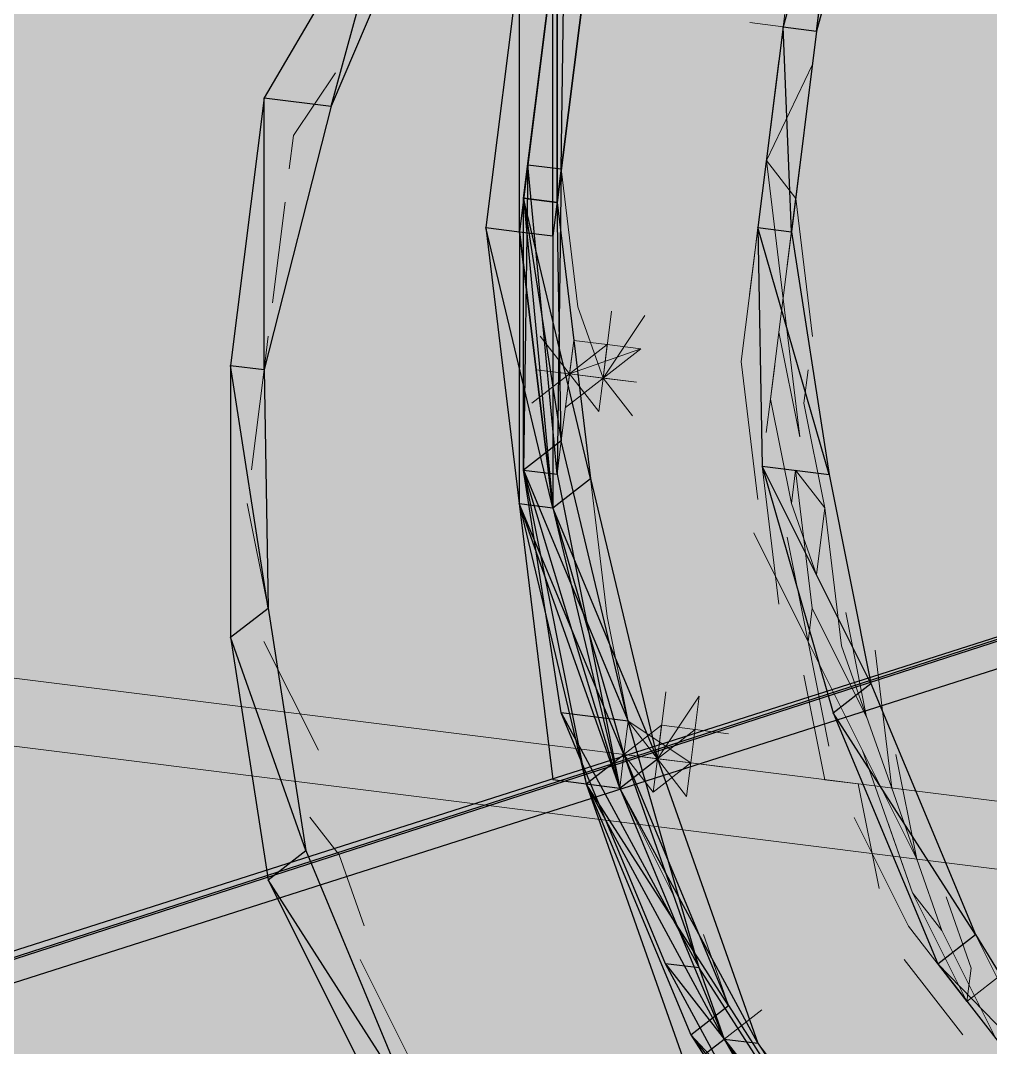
# Model space of a CAD drawing. Header units: metres. Extents: x -4 to 509425, y 7549 to 4732445.
# Drawn here: x 475994.8935 to 475995.1368, y 4719727.4003 to 4719727.6581 of the extents above; entities that cross this region are included whole.
import ezdxf

# ---------------------------------------------------------------- set-up
doc = ezdxf.new("R2010")
doc.units = ezdxf.units.M
doc.header["$LTSCALE"] = 0.01
doc.header["$MEASUREMENT"] = 0
doc.layers.get('0').update_dxf_attribs({"lineweight": 0})
doc.layers.add('_SUBESTACIÓN', color=1, linetype='Continuous')
doc.layers.add('SUBESTACION LA VID', color=253, linetype='Continuous')

# ---------------------------------------------------------------- blocks, each defined once
blk = doc.blocks.new('A$Cfff6051d')
at = {"layer": 'SUBESTACION LA VID', "transparency": 33554687}
h = blk.add_hatch(color=256, dxfattribs=at)
h.dxf.hatch_style = 2
edge = h.paths.add_edge_path()
edge.add_spline(control_points=[(475995.2759, 4719727.54722), (475995.2759, 4719727.54722), (475993.47058, 4719726.96298), (475993.47058, 4719726.96298), (475993.47058, 4719726.96298), (475993.45378, 4719726.96508), (475993.45378, 4719726.96508), (475993.45378, 4719726.96508), (475995.2759, 4719727.54722), (475995.2759, 4719727.54722)], knot_values=[0, 0, 0, 0, 1, 1, 1, 2, 2, 2, 3, 3, 3, 3], degree=3, periodic=0)
edge = h.paths.add_edge_path()
edge.add_spline(control_points=[(475993.47058, 4719726.96298), (475993.47058, 4719726.96298), (475993.45378, 4719726.96508), (475993.45378, 4719726.96508), (475993.45378, 4719726.96508), (475993.45273, 4719726.95668), (475993.45273, 4719726.95668), (475993.45273, 4719726.95668), (475993.47058, 4719726.96298), (475993.47058, 4719726.96298)], knot_values=[0, 0, 0, 0, 1, 1, 1, 2, 2, 2, 3, 3, 3, 3], degree=3, periodic=0)
h = blk.add_hatch(color=256, dxfattribs=at)
h.dxf.hatch_style = 2
edge = h.paths.add_edge_path()
edge.add_spline(control_points=[(475995.2759, 4719727.54722), (475995.2759, 4719727.54722), (475995.27484, 4719727.53882), (475995.27484, 4719727.53882), (475995.27484, 4719727.53882), (475995.25804, 4719727.54093), (475995.25804, 4719727.54093), (475995.25804, 4719727.54093), (475995.2759, 4719727.54722), (475995.2759, 4719727.54722)], knot_values=[0, 0, 0, 0, 1, 1, 1, 2, 2, 2, 3, 3, 3, 3], degree=3, periodic=0)
edge = h.paths.add_edge_path()
edge.add_spline(control_points=[(475995.27484, 4719727.53882), (475995.27484, 4719727.53882), (475995.25804, 4719727.54093), (475995.25804, 4719727.54093), (475995.25804, 4719727.54093), (475993.45273, 4719726.95668), (475993.45273, 4719726.95668), (475993.45273, 4719726.95668), (475995.27484, 4719727.53882), (475995.27484, 4719727.53882)], knot_values=[0, 0, 0, 0, 1, 1, 1, 2, 2, 2, 3, 3, 3, 3], degree=3, periodic=0)
at = {"layer": 'SUBESTACION LA VID', "lineweight": 0}
for p, q in [((475995.09743, 4719727.68905), (475995.09322, 4719727.65545)), ((475995.09638, 4719727.68065), (475995.09322, 4719727.65545)), ((475995.08482, 4719727.6565), (475995.08061, 4719727.6229)), ((475995.08482, 4719727.6565), (475995.08061, 4719727.6229)), ((475995.09322, 4719727.65545), (475995.09006, 4719727.63024)), ((475995.08377, 4719727.6481), (475995.07956, 4719727.6145)), ((475995.08061, 4719727.6229), (475995.0764, 4719727.58929)), ((475995.08061, 4719727.6229), (475995.0848, 4719727.58824)), ((475995.08901, 4719727.62184), (475995.08585, 4719727.59664)), ((475995.08901, 4719727.62184), (475995.08585, 4719727.59664)), ((475995.03334, 4719727.58616), (475995.02916, 4719727.62082)), ((475994.95984, 4719727.61244), (475994.95669, 4719727.58724)), ((475995.08796, 4719727.61344), (475995.09215, 4719727.57879)), ((475995.0869, 4719727.60504), (475995.08374, 4719727.57984)), ((475995.0848, 4719727.58824), (475995.08899, 4719727.55359)), ((475995.03964, 4719727.56831), (475995.03334, 4719727.58616)), ((475995.03229, 4719727.57776), (475995.03229, 4719727.57776)), ((475995.03229, 4719727.57776), (475995.03229, 4719727.57776)), ((475995.04069, 4719727.57671), (475995.03229, 4719727.57776)), ((475995.08374, 4719727.57984), (475995.08899, 4719727.55359)), ((475995.04069, 4719727.57671), (475995.03964, 4719727.56831)), ((475995.04069, 4719727.57671), (475995.04909, 4719727.57565)), ((475995.07429, 4719727.57249), (475995.07848, 4719727.53784)), ((475995.03124, 4719727.56936), (475995.02284, 4719727.57041)), ((475995.03858, 4719727.55991), (475995.03124, 4719727.56936)), ((475995.03964, 4719727.56831), (475995.03858, 4719727.55991)), ((475995.03858, 4719727.55991), (475995.03964, 4719727.56831)), ((475995.07953, 4719727.54624), (475995.08372, 4719727.51159)), ((475995.08793, 4719727.54519), (475995.09212, 4719727.51053)), ((475995.04066, 4719727.50845), (475995.03648, 4719727.5431)), ((475994.95037, 4719727.53684), (475994.95561, 4719727.51058)), ((475995.09528, 4719727.53573), (475995.09947, 4719727.50108)), ((475995.07742, 4719727.52944), (475995.09107, 4719727.50213)), ((475995.08583, 4719727.52839), (475995.09107, 4719727.50213)), ((475995.09212, 4719727.51053), (475995.10576, 4719727.48322)), ((475995.10052, 4719727.50948), (475995.10576, 4719727.48322)), ((475994.95455, 4719727.50218), (475994.9682, 4719727.47487)), ((475995.09947, 4719727.50108), (475995.11206, 4719727.46537)), ((475995.10787, 4719727.50003), (475995.11206, 4719727.46537)), ((475995.05325, 4719727.47274), (475995.05536, 4719727.48954)), ((475995.06376, 4719727.48849), (475995.05325, 4719727.47274)), ((475995.0627, 4719727.48009), (475995.0438, 4719727.4654)), ((475995.05325, 4719727.47274), (475995.0543, 4719727.48114)), ((475995.05325, 4719727.47274), (475995.0543, 4719727.48114)), ((475995.0543, 4719727.48114), (475995.0543, 4719727.48114)), ((475995.0627, 4719727.48009), (475995.0543, 4719727.48114)), ((475995.10471, 4719727.47482), (475995.11835, 4719727.44752)), ((475995.10471, 4719727.47482), (475995.1173, 4719727.43912)), ((475995.0522, 4719727.46434), (475995.05325, 4719727.47274)), ((475995.0606, 4719727.46329), (475995.05325, 4719727.47274)), ((475995.11311, 4719727.47377), (475995.11835, 4719727.44752)), ((475995.0606, 4719727.46329), (475995.06165, 4719727.47169)), ((475995.05744, 4719727.43809), (475995.0438, 4719727.4654)), ((475995.10366, 4719727.46642), (475995.1089, 4719727.44017)), ((475994.96609, 4719727.45807), (475994.97344, 4719727.44862)), ((475995.1026, 4719727.45802), (475995.11624, 4719727.43072)), ((475994.97344, 4719727.44862), (475994.97973, 4719727.43077)), ((475995.1173, 4719727.43912), (475995.13094, 4719727.41181)), ((475995.13199, 4719727.42021), (475995.1257, 4719727.43806)), ((475995.11624, 4719727.43072), (475995.13094, 4719727.41181)), ((475995.07108, 4719727.41078), (475995.06479, 4719727.42863)), ((475995.12464, 4719727.42966), (475995.13828, 4719727.40236)), ((475995.13304, 4719727.42861), (475995.14668, 4719727.4013)), ((475994.97868, 4719727.42237), (475994.99232, 4719727.39506)), ((475995.13094, 4719727.41181), (475995.14039, 4719727.41916)), ((475995.07003, 4719727.40238), (475995.07948, 4719727.40973)), ((475995.10047, 4719727.37297), (475995.07843, 4719727.40133))]:
    blk.add_line(p, q, dxfattribs=at)
at = {"layer": 'SUBESTACION LA VID', "lineweight": 15}
for points in [[(475987.43791, 4719727.23294), (475996.66148, 4719726.07659), (475996.80892, 4719727.25264), (475987.58535, 4719728.40899)], [(475996.79002, 4719727.23794), (475987.55805, 4719728.39535), (475996.64784, 4719726.1039)]]:
    blk.add_lwpolyline(points, dxfattribs=at)
at = {"layer": 'SUBESTACION LA VID', "lineweight": 0}
for points in [[(475995.08798, 4719727.6817), (475995.08482, 4719727.6565), (475995.07642, 4719727.65755)], [(475995.08482, 4719727.6565), (475995.09322, 4719727.65545), (475995.09006, 4719727.63024)], [(475995.02916, 4719727.62082), (475995.03021, 4719727.62922), (475995.03337, 4719727.65442)], [(475994.97246, 4719727.64499), (475994.96195, 4719727.62924), (475994.9609, 4719727.62084)], [(475995.09217, 4719727.64704), (475995.08061, 4719727.6229), (475995.08796, 4719727.61344)], [(475995.09217, 4719727.64704), (475995.09006, 4719727.63024), (475995.08796, 4719727.61344)], [(475995.0785, 4719727.6061), (475995.07745, 4719727.59769), (475995.07429, 4719727.57249)], [(475995.05014, 4719727.58405), (475995.03964, 4719727.56831), (475995.04174, 4719727.58511), (475995.03964, 4719727.56831)], [(475995.04909, 4719727.57565), (475995.03964, 4719727.56831), (475995.04174, 4719727.58511)], [(475994.95563, 4719727.57884), (475994.95458, 4719727.57044), (475994.95142, 4719727.54524)], [(475995.03124, 4719727.56936), (475995.03229, 4719727.57776), (475995.03124, 4719727.56936), (475995.02389, 4719727.57881), (475995.03124, 4719727.56936), (475995.02284, 4719727.57041), (475995.03124, 4719727.56936), (475995.02178, 4719727.56201)], [(475995.04069, 4719727.57671), (475995.03229, 4719727.57776), (475995.03124, 4719727.56936), (475995.02389, 4719727.57881)], [(475995.02808, 4719727.54416), (475995.02913, 4719727.55256), (475995.03229, 4719727.57776)], [(475995.03229, 4719727.57776), (475995.04069, 4719727.57671), (475995.03124, 4719727.56936), (475995.03964, 4719727.56831), (475995.03018, 4719727.56096)], [(475995.03124, 4719727.56936), (475995.03229, 4719727.57776), (475995.03124, 4719727.56936)], [(475995.04069, 4719727.57671), (475995.03229, 4719727.57776), (475995.04069, 4719727.57671)], [(475995.08374, 4719727.57984), (475995.08164, 4719727.56304), (475995.08058, 4719727.55464)], [(475995.08374, 4719727.57984), (475995.08164, 4719727.56304), (475995.08058, 4719727.55464)], [(475995.03124, 4719727.56936), (475995.04069, 4719727.57671), (475995.03124, 4719727.56936)], [(475995.03964, 4719727.56831), (475995.04804, 4719727.56725), (475995.03964, 4719727.56831), (475995.04909, 4719727.57565), (475995.03124, 4719727.56936)], [(475995.04069, 4719727.57671), (475995.04909, 4719727.57565), (475995.04069, 4719727.57671)], [(475995.08269, 4719727.57144), (475995.08164, 4719727.56304), (475995.08688, 4719727.53679)], [(475995.09109, 4719727.57039), (475995.09004, 4719727.56199), (475995.09528, 4719727.53573)], [(475995.03124, 4719727.56936), (475995.03018, 4719727.56096), (475995.03964, 4719727.56831), (475995.03018, 4719727.56096)], [(475995.03018, 4719727.56096), (475995.03124, 4719727.56936), (475995.03018, 4719727.56096)], [(475995.03018, 4719727.56096), (475995.03964, 4719727.56831), (475995.03858, 4719727.55991), (475995.03964, 4719727.56831)], [(475995.03124, 4719727.56936), (475995.03858, 4719727.55991), (475995.03124, 4719727.56936)], [(475995.03858, 4719727.55991), (475995.03124, 4719727.56936), (475995.04804, 4719727.56725)], [(475995.03858, 4719727.55991), (475995.03964, 4719727.56831), (475995.03858, 4719727.55991)], [(475995.04698, 4719727.55885), (475995.03964, 4719727.56831), (475995.04804, 4719727.56725)], [(475995.03964, 4719727.56831), (475995.04804, 4719727.56725), (475995.03964, 4719727.56831)], [(475995.08793, 4719727.54519), (475995.08688, 4719727.53679), (475995.09317, 4719727.51893)], [(475995.08793, 4719727.54519), (475995.09528, 4719727.53573), (475995.09317, 4719727.51893)], [(475995.04485, 4719727.4738), (475995.0459, 4719727.4822), (475995.04066, 4719727.50845)], [(475995.09212, 4719727.51053), (475995.09107, 4719727.50213), (475995.09631, 4719727.47588)], [(475995.09212, 4719727.51053), (475995.09107, 4719727.50213), (475995.10471, 4719727.47482)], [(475995.09002, 4719727.49373), (475995.09526, 4719727.46748), (475995.10366, 4719727.46642)], [(475995.06376, 4719727.48849), (475995.06165, 4719727.47169), (475995.06376, 4719727.48849)], [(475995.04485, 4719727.4738), (475995.0459, 4719727.4822), (475995.04485, 4719727.4738), (475995.0438, 4719727.4654), (475995.04485, 4719727.4738)], [(475995.0543, 4719727.48114), (475995.05325, 4719727.47274), (475995.0459, 4719727.4822), (475995.05325, 4719727.47274), (475995.04485, 4719727.4738), (475995.05325, 4719727.47274)], [(475995.06165, 4719727.47169), (475995.0459, 4719727.4822), (475995.05325, 4719727.47274), (475995.04485, 4719727.4738)], [(475995.0543, 4719727.48114), (475995.04485, 4719727.4738), (475995.05325, 4719727.47274), (475995.04485, 4719727.4738)], [(475995.05325, 4719727.47274), (475995.0627, 4719727.48009), (475995.05325, 4719727.47274), (475995.0543, 4719727.48114)], [(475995.05325, 4719727.47274), (475995.0627, 4719727.48009), (475995.05325, 4719727.47274), (475995.0627, 4719727.48009)], [(475995.0606, 4719727.46329), (475995.05325, 4719727.47274), (475995.06165, 4719727.47169), (475995.05325, 4719727.47274), (475995.0627, 4719727.48009), (475995.05325, 4719727.47274), (475995.0627, 4719727.48009)], [(475995.0627, 4719727.48009), (475995.0711, 4719727.47904), (475995.0627, 4719727.48009)], [(475995.04485, 4719727.4738), (475995.0522, 4719727.46434), (475995.05325, 4719727.47274), (475995.0606, 4719727.46329), (475995.05325, 4719727.47274)], [(475995.0522, 4719727.46434), (475995.05325, 4719727.47274), (475995.0522, 4719727.46434)], [(475995.05325, 4719727.47274), (475995.0522, 4719727.46434), (475995.05325, 4719727.47274), (475995.0522, 4719727.46434)], [(475995.05325, 4719727.47274), (475995.0606, 4719727.46329), (475995.06165, 4719727.47169)], [(475995.05325, 4719727.47274), (475995.06165, 4719727.47169), (475995.05325, 4719727.47274)], [(475995.05325, 4719727.47274), (475995.06165, 4719727.47169), (475995.05325, 4719727.47274)], [(475995.0522, 4719727.46434), (475995.06165, 4719727.47169), (475995.0522, 4719727.46434)], [(475995.06165, 4719727.47169), (475995.0606, 4719727.46329), (475995.06165, 4719727.47169), (475995.07005, 4719727.47064), (475995.06165, 4719727.47169)], [(475995.11206, 4719727.46537), (475995.11835, 4719727.44752), (475995.12464, 4719727.42966)], [(475995.111, 4719727.45697), (475995.1173, 4719727.43912), (475995.12464, 4719727.42966)], [(475995.1257, 4719727.43806), (475995.13199, 4719727.42021), (475995.13094, 4719727.41181)], [(475995.11519, 4719727.42232), (475995.12254, 4719727.41286), (475995.12988, 4719727.40341)]]:
    blk.add_lwpolyline(points, dxfattribs=at)
at = {"layer": 'SUBESTACION LA VID'}
for points in [[(475995.10059, 4719727.71425), (475995.10059, 4719727.71425), (475995.09322, 4719727.65545), (475995.09322, 4719727.65545), (475995.09322, 4719727.65545), (475995.08482, 4719727.6565), (475995.08482, 4719727.6565), (475995.08482, 4719727.6565), (475995.10059, 4719727.71425), (475995.10059, 4719727.71425)], [(475995.109, 4719727.71319), (475995.109, 4719727.71319), (475995.10059, 4719727.71425), (475995.10059, 4719727.71425), (475995.10059, 4719727.71425), (475995.09322, 4719727.65545), (475995.09322, 4719727.65545), (475995.09322, 4719727.65545), (475995.109, 4719727.71319), (475995.109, 4719727.71319)], [(475995.03023, 4719727.69747), (475995.03023, 4719727.69747), (475995.02916, 4719727.62082), (475995.02916, 4719727.62082), (475995.02916, 4719727.62082), (475995.02076, 4719727.62187), (475995.02076, 4719727.62187), (475995.02076, 4719727.62187), (475995.03023, 4719727.69747), (475995.03023, 4719727.69747)], [(475995.03863, 4719727.69642), (475995.03863, 4719727.69642), (475995.03023, 4719727.69747), (475995.03023, 4719727.69747), (475995.03023, 4719727.69747), (475995.02916, 4719727.62082), (475995.02916, 4719727.62082), (475995.02916, 4719727.62082), (475995.03863, 4719727.69642), (475995.03863, 4719727.69642)], [(475994.98718, 4719727.69434), (475994.98718, 4719727.69434), (475994.9714, 4719727.63659), (475994.9714, 4719727.63659), (475994.9714, 4719727.63659), (475994.9546, 4719727.63869), (475994.9546, 4719727.63869), (475994.9546, 4719727.63869), (475994.98718, 4719727.69434), (475994.98718, 4719727.69434)], [(475994.99558, 4719727.69328), (475994.99558, 4719727.69328), (475994.98718, 4719727.69434), (475994.98718, 4719727.69434), (475994.98718, 4719727.69434), (475994.9714, 4719727.63659), (475994.9714, 4719727.63659), (475994.9714, 4719727.63659), (475994.99558, 4719727.69328), (475994.99558, 4719727.69328)], [(475995.02813, 4719727.68067), (475995.02813, 4719727.68067), (475995.0281, 4719727.61242), (475995.0281, 4719727.61242), (475995.0281, 4719727.61242), (475995.0197, 4719727.61347), (475995.0197, 4719727.61347), (475995.0197, 4719727.61347), (475995.02813, 4719727.68067), (475995.02813, 4719727.68067)], [(475995.0197, 4719727.61347), (475995.0197, 4719727.61347), (475995.0281, 4719727.61242), (475995.0281, 4719727.61242), (475995.0281, 4719727.61242), (475995.02813, 4719727.68067), (475995.02813, 4719727.68067), (475995.02813, 4719727.68067), (475995.0197, 4719727.61347), (475995.0197, 4719727.61347)], [(475995.03653, 4719727.67962), (475995.03653, 4719727.67962), (475995.02813, 4719727.68067), (475995.02813, 4719727.68067), (475995.02813, 4719727.68067), (475995.0281, 4719727.61242), (475995.0281, 4719727.61242), (475995.0281, 4719727.61242), (475995.03653, 4719727.67962), (475995.03653, 4719727.67962)], [(475995.0281, 4719727.61242), (475995.0281, 4719727.61242), (475995.02813, 4719727.68067), (475995.02813, 4719727.68067), (475995.02813, 4719727.68067), (475995.03653, 4719727.67962), (475995.03653, 4719727.67962), (475995.03653, 4719727.67962), (475995.0281, 4719727.61242), (475995.0281, 4719727.61242)], [(475995.01867, 4719727.67332), (475995.01867, 4719727.67332), (475995.01865, 4719727.60507), (475995.01865, 4719727.60507), (475995.01865, 4719727.60507), (475995.01025, 4719727.60612), (475995.01025, 4719727.60612), (475995.01025, 4719727.60612), (475995.01867, 4719727.67332), (475995.01867, 4719727.67332)], [(475995.02707, 4719727.67227), (475995.02707, 4719727.67227), (475995.01867, 4719727.67332), (475995.01867, 4719727.67332), (475995.01867, 4719727.67332), (475995.01865, 4719727.60507), (475995.01865, 4719727.60507), (475995.01865, 4719727.60507), (475995.02707, 4719727.67227), (475995.02707, 4719727.67227)], [(475995.02707, 4719727.67227), (475995.02707, 4719727.67227), (475995.02705, 4719727.60401), (475995.02705, 4719727.60401), (475995.02705, 4719727.60401), (475995.01865, 4719727.60507), (475995.01865, 4719727.60507), (475995.01865, 4719727.60507), (475995.02707, 4719727.67227), (475995.02707, 4719727.67227)], [(475995.03547, 4719727.67122), (475995.03547, 4719727.67122), (475995.02707, 4719727.67227), (475995.02707, 4719727.67227), (475995.02707, 4719727.67227), (475995.02705, 4719727.60401), (475995.02705, 4719727.60401), (475995.02705, 4719727.60401), (475995.03547, 4719727.67122), (475995.03547, 4719727.67122)], [(475995.08482, 4719727.6565), (475995.08482, 4719727.6565), (475995.0869, 4719727.60504), (475995.0869, 4719727.60504), (475995.0869, 4719727.60504), (475995.0785, 4719727.6061), (475995.0785, 4719727.6061), (475995.0785, 4719727.6061), (475995.08482, 4719727.6565), (475995.08482, 4719727.6565)], [(475995.09322, 4719727.65545), (475995.09322, 4719727.65545), (475995.08482, 4719727.6565), (475995.08482, 4719727.6565), (475995.08482, 4719727.6565), (475995.0869, 4719727.60504), (475995.0869, 4719727.60504), (475995.0869, 4719727.60504), (475995.09322, 4719727.65545), (475995.09322, 4719727.65545)], [(475994.9546, 4719727.63869), (475994.9546, 4719727.63869), (475994.95458, 4719727.57044), (475994.95458, 4719727.57044), (475994.95458, 4719727.57044), (475994.94618, 4719727.57149), (475994.94618, 4719727.57149), (475994.94618, 4719727.57149), (475994.9546, 4719727.63869), (475994.9546, 4719727.63869)], [(475994.9714, 4719727.63659), (475994.9714, 4719727.63659), (475994.9546, 4719727.63869), (475994.9546, 4719727.63869), (475994.9546, 4719727.63869), (475994.95458, 4719727.57044), (475994.95458, 4719727.57044), (475994.95458, 4719727.57044), (475994.9714, 4719727.63659), (475994.9714, 4719727.63659)], [(475995.02076, 4719727.62187), (475995.02076, 4719727.62187), (475995.02808, 4719727.54416), (475995.02808, 4719727.54416), (475995.02808, 4719727.54416), (475995.01968, 4719727.54521), (475995.01968, 4719727.54521), (475995.01968, 4719727.54521), (475995.02076, 4719727.62187), (475995.02076, 4719727.62187)], [(475995.02916, 4719727.62082), (475995.02916, 4719727.62082), (475995.02076, 4719727.62187), (475995.02076, 4719727.62187), (475995.02076, 4719727.62187), (475995.02808, 4719727.54416), (475995.02808, 4719727.54416), (475995.02808, 4719727.54416), (475995.02916, 4719727.62082), (475995.02916, 4719727.62082)], [(475995.01968, 4719727.54521), (475995.01968, 4719727.54521), (475995.02913, 4719727.55256), (475995.02913, 4719727.55256), (475995.02913, 4719727.55256), (475995.0197, 4719727.61347), (475995.0197, 4719727.61347), (475995.0197, 4719727.61347), (475995.01968, 4719727.54521), (475995.01968, 4719727.54521)], [(475995.0281, 4719727.61242), (475995.0281, 4719727.61242), (475995.0197, 4719727.61347), (475995.0197, 4719727.61347), (475995.0197, 4719727.61347), (475995.03648, 4719727.5431), (475995.03648, 4719727.5431), (475995.03648, 4719727.5431), (475995.0281, 4719727.61242), (475995.0281, 4719727.61242)], [(475995.0197, 4719727.61347), (475995.0197, 4719727.61347), (475995.03648, 4719727.5431), (475995.03648, 4719727.5431), (475995.03648, 4719727.5431), (475995.02702, 4719727.53576), (475995.02702, 4719727.53576), (475995.02702, 4719727.53576), (475995.0197, 4719727.61347), (475995.0197, 4719727.61347)], [(475995.02913, 4719727.55256), (475995.02913, 4719727.55256), (475995.0197, 4719727.61347), (475995.0197, 4719727.61347), (475995.0197, 4719727.61347), (475995.0281, 4719727.61242), (475995.0281, 4719727.61242), (475995.0281, 4719727.61242), (475995.02913, 4719727.55256), (475995.02913, 4719727.55256)], [(475995.01865, 4719727.60507), (475995.01865, 4719727.60507), (475995.01025, 4719727.60612), (475995.01025, 4719727.60612), (475995.01025, 4719727.60612), (475995.02702, 4719727.53576), (475995.02702, 4719727.53576), (475995.02702, 4719727.53576), (475995.01865, 4719727.60507), (475995.01865, 4719727.60507)], [(475995.01025, 4719727.60612), (475995.01025, 4719727.60612), (475995.02702, 4719727.53576), (475995.02702, 4719727.53576), (475995.02702, 4719727.53576), (475995.01862, 4719727.53681), (475995.01862, 4719727.53681), (475995.01862, 4719727.53681), (475995.01025, 4719727.60612), (475995.01025, 4719727.60612)], [(475995.0869, 4719727.60504), (475995.0869, 4719727.60504), (475995.0785, 4719727.6061), (475995.0785, 4719727.6061), (475995.0785, 4719727.6061), (475995.09633, 4719727.54413), (475995.09633, 4719727.54413), (475995.09633, 4719727.54413), (475995.0869, 4719727.60504), (475995.0869, 4719727.60504)], [(475995.0785, 4719727.6061), (475995.0785, 4719727.6061), (475995.09633, 4719727.54413), (475995.09633, 4719727.54413), (475995.09633, 4719727.54413), (475995.07953, 4719727.54624), (475995.07953, 4719727.54624), (475995.07953, 4719727.54624), (475995.0785, 4719727.6061), (475995.0785, 4719727.6061)], [(475995.01865, 4719727.60507), (475995.01865, 4719727.60507), (475995.02702, 4719727.53576), (475995.02702, 4719727.53576), (475995.02702, 4719727.53576), (475995.01862, 4719727.53681), (475995.01862, 4719727.53681), (475995.01862, 4719727.53681), (475995.01865, 4719727.60507), (475995.01865, 4719727.60507)], [(475995.02705, 4719727.60401), (475995.02705, 4719727.60401), (475995.01865, 4719727.60507), (475995.01865, 4719727.60507), (475995.01865, 4719727.60507), (475995.02702, 4719727.53576), (475995.02702, 4719727.53576), (475995.02702, 4719727.53576), (475995.02705, 4719727.60401), (475995.02705, 4719727.60401)], [(475994.94618, 4719727.57149), (475994.94618, 4719727.57149), (475994.95561, 4719727.51058), (475994.95561, 4719727.51058), (475994.95561, 4719727.51058), (475994.94615, 4719727.50323), (475994.94615, 4719727.50323), (475994.94615, 4719727.50323), (475994.94618, 4719727.57149), (475994.94618, 4719727.57149)], [(475994.95458, 4719727.57044), (475994.95458, 4719727.57044), (475994.94618, 4719727.57149), (475994.94618, 4719727.57149), (475994.94618, 4719727.57149), (475994.95561, 4719727.51058), (475994.95561, 4719727.51058), (475994.95561, 4719727.51058), (475994.95458, 4719727.57044), (475994.95458, 4719727.57044)], [(475995.0459, 4719727.4822), (475995.0459, 4719727.4822), (475995.01968, 4719727.54521), (475995.01968, 4719727.54521), (475995.01968, 4719727.54521), (475995.02913, 4719727.55256), (475995.02913, 4719727.55256), (475995.02913, 4719727.55256), (475995.0459, 4719727.4822), (475995.0459, 4719727.4822)], [(475995.2759, 4719727.54722), (475995.2759, 4719727.54722), (475993.47058, 4719726.96298), (475993.47058, 4719726.96298), (475993.47058, 4719726.96298), (475993.45378, 4719726.96508), (475993.45378, 4719726.96508), (475993.45378, 4719726.96508), (475995.2759, 4719727.54722), (475995.2759, 4719727.54722)], [(475995.02808, 4719727.54416), (475995.02808, 4719727.54416), (475995.01968, 4719727.54521), (475995.01968, 4719727.54521), (475995.01968, 4719727.54521), (475995.0438, 4719727.4654), (475995.0438, 4719727.4654), (475995.0438, 4719727.4654), (475995.02808, 4719727.54416), (475995.02808, 4719727.54416)], [(475995.01968, 4719727.54521), (475995.01968, 4719727.54521), (475995.0438, 4719727.4654), (475995.0438, 4719727.4654), (475995.0438, 4719727.4654), (475995.0354, 4719727.46645), (475995.0354, 4719727.46645), (475995.0354, 4719727.46645), (475995.01968, 4719727.54521), (475995.01968, 4719727.54521)], [(475995.0291, 4719727.4843), (475995.0291, 4719727.4843), (475995.0459, 4719727.4822), (475995.0459, 4719727.4822), (475995.0459, 4719727.4822), (475995.01968, 4719727.54521), (475995.01968, 4719727.54521), (475995.01968, 4719727.54521), (475995.0291, 4719727.4843), (475995.0291, 4719727.4843)], [(475995.09633, 4719727.54413), (475995.09633, 4719727.54413), (475995.07953, 4719727.54624), (475995.07953, 4719727.54624), (475995.07953, 4719727.54624), (475995.10682, 4719727.49162), (475995.10682, 4719727.49162), (475995.10682, 4719727.49162), (475995.09633, 4719727.54413), (475995.09633, 4719727.54413)], [(475995.07953, 4719727.54624), (475995.07953, 4719727.54624), (475995.10682, 4719727.49162), (475995.10682, 4719727.49162), (475995.10682, 4719727.49162), (475995.09736, 4719727.48428), (475995.09736, 4719727.48428), (475995.09736, 4719727.48428), (475995.07953, 4719727.54624), (475995.07953, 4719727.54624)], [(475995.03648, 4719727.5431), (475995.03648, 4719727.5431), (475995.02702, 4719727.53576), (475995.02702, 4719727.53576), (475995.02702, 4719727.53576), (475995.05325, 4719727.47274), (475995.05325, 4719727.47274), (475995.05325, 4719727.47274), (475995.03648, 4719727.5431), (475995.03648, 4719727.5431)], [(475995.27484, 4719727.53882), (475995.27484, 4719727.53882), (475995.25804, 4719727.54093), (475995.25804, 4719727.54093), (475995.25804, 4719727.54093), (475993.45273, 4719726.95668), (475993.45273, 4719726.95668), (475993.45273, 4719726.95668), (475995.27484, 4719727.53882), (475995.27484, 4719727.53882)], [(475995.02702, 4719727.53576), (475995.02702, 4719727.53576), (475995.01862, 4719727.53681), (475995.01862, 4719727.53681), (475995.01862, 4719727.53681), (475995.0438, 4719727.4654), (475995.0438, 4719727.4654), (475995.0438, 4719727.4654), (475995.02702, 4719727.53576), (475995.02702, 4719727.53576)], [(475995.01862, 4719727.53681), (475995.01862, 4719727.53681), (475995.0438, 4719727.4654), (475995.0438, 4719727.4654), (475995.0438, 4719727.4654), (475995.027, 4719727.4675), (475995.027, 4719727.4675), (475995.027, 4719727.4675), (475995.01862, 4719727.53681), (475995.01862, 4719727.53681)], [(475995.02702, 4719727.53576), (475995.02702, 4719727.53576), (475995.01862, 4719727.53681), (475995.01862, 4719727.53681), (475995.01862, 4719727.53681), (475995.04485, 4719727.4738), (475995.04485, 4719727.4738), (475995.04485, 4719727.4738), (475995.02702, 4719727.53576), (475995.02702, 4719727.53576)], [(475995.01862, 4719727.53681), (475995.01862, 4719727.53681), (475995.04485, 4719727.4738), (475995.04485, 4719727.4738), (475995.04485, 4719727.4738), (475995.0354, 4719727.46645), (475995.0354, 4719727.46645), (475995.0354, 4719727.46645), (475995.01862, 4719727.53681), (475995.01862, 4719727.53681)], [(475995.02702, 4719727.53576), (475995.02702, 4719727.53576), (475995.05325, 4719727.47274), (475995.05325, 4719727.47274), (475995.05325, 4719727.47274), (475995.0438, 4719727.4654), (475995.0438, 4719727.4654), (475995.0438, 4719727.4654), (475995.02702, 4719727.53576), (475995.02702, 4719727.53576)], [(475994.95561, 4719727.51058), (475994.95561, 4719727.51058), (475994.94615, 4719727.50323), (475994.94615, 4719727.50323), (475994.94615, 4719727.50323), (475994.96504, 4719727.44967), (475994.96504, 4719727.44967), (475994.96504, 4719727.44967), (475994.95561, 4719727.51058), (475994.95561, 4719727.51058)], [(475994.94615, 4719727.50323), (475994.94615, 4719727.50323), (475994.96504, 4719727.44967), (475994.96504, 4719727.44967), (475994.96504, 4719727.44967), (475994.95558, 4719727.44233), (475994.95558, 4719727.44233), (475994.95558, 4719727.44233), (475994.94615, 4719727.50323), (475994.94615, 4719727.50323)], [(475995.10682, 4719727.49162), (475995.10682, 4719727.49162), (475995.09736, 4719727.48428), (475995.09736, 4719727.48428), (475995.09736, 4719727.48428), (475995.13304, 4719727.42861), (475995.13304, 4719727.42861), (475995.13304, 4719727.42861), (475995.10682, 4719727.49162), (475995.10682, 4719727.49162)], [(475995.05533, 4719727.42129), (475995.05533, 4719727.42129), (475995.06373, 4719727.42023), (475995.06373, 4719727.42023), (475995.06373, 4719727.42023), (475995.0291, 4719727.4843), (475995.0291, 4719727.4843), (475995.0291, 4719727.4843), (475995.05533, 4719727.42129), (475995.05533, 4719727.42129)], [(475995.06373, 4719727.42023), (475995.06373, 4719727.42023), (475995.0291, 4719727.4843), (475995.0291, 4719727.4843), (475995.0291, 4719727.4843), (475995.0459, 4719727.4822), (475995.0459, 4719727.4822), (475995.0459, 4719727.4822), (475995.06373, 4719727.42023), (475995.06373, 4719727.42023)], [(475995.09736, 4719727.48428), (475995.09736, 4719727.48428), (475995.13304, 4719727.42861), (475995.13304, 4719727.42861), (475995.13304, 4719727.42861), (475995.12359, 4719727.42126), (475995.12359, 4719727.42126), (475995.12359, 4719727.42126), (475995.09736, 4719727.48428), (475995.09736, 4719727.48428)], [(475995.04485, 4719727.4738), (475995.04485, 4719727.4738), (475995.0354, 4719727.46645), (475995.0354, 4719727.46645), (475995.0354, 4719727.46645), (475995.07108, 4719727.41078), (475995.07108, 4719727.41078), (475995.07108, 4719727.41078), (475995.04485, 4719727.4738), (475995.04485, 4719727.4738)], [(475995.04485, 4719727.4738), (475995.04485, 4719727.4738), (475995.0354, 4719727.46645), (475995.0354, 4719727.46645), (475995.0354, 4719727.46645), (475995.07003, 4719727.40238), (475995.07003, 4719727.40238), (475995.07003, 4719727.40238), (475995.04485, 4719727.4738), (475995.04485, 4719727.4738)], [(475995.04485, 4719727.4738), (475995.04485, 4719727.4738), (475995.0354, 4719727.46645), (475995.0354, 4719727.46645), (475995.0354, 4719727.46645), (475995.07108, 4719727.41078), (475995.07108, 4719727.41078), (475995.07108, 4719727.41078), (475995.04485, 4719727.4738), (475995.04485, 4719727.4738)], [(475995.05325, 4719727.47274), (475995.05325, 4719727.47274), (475995.0438, 4719727.4654), (475995.0438, 4719727.4654), (475995.0438, 4719727.4654), (475995.07843, 4719727.40133), (475995.07843, 4719727.40133), (475995.07843, 4719727.40133), (475995.05325, 4719727.47274), (475995.05325, 4719727.47274)], [(475995.0354, 4719727.46645), (475995.0354, 4719727.46645), (475995.07108, 4719727.41078), (475995.07108, 4719727.41078), (475995.07108, 4719727.41078), (475995.06163, 4719727.40343), (475995.06163, 4719727.40343), (475995.06163, 4719727.40343), (475995.0354, 4719727.46645), (475995.0354, 4719727.46645)], [(475995.0354, 4719727.46645), (475995.0354, 4719727.46645), (475995.07003, 4719727.40238), (475995.07003, 4719727.40238), (475995.07003, 4719727.40238), (475995.06057, 4719727.39504), (475995.06057, 4719727.39504), (475995.06057, 4719727.39504), (475995.0354, 4719727.46645), (475995.0354, 4719727.46645)], [(475995.0354, 4719727.46645), (475995.0354, 4719727.46645), (475995.07108, 4719727.41078), (475995.07108, 4719727.41078), (475995.07108, 4719727.41078), (475995.06163, 4719727.40343), (475995.06163, 4719727.40343), (475995.06163, 4719727.40343), (475995.0354, 4719727.46645), (475995.0354, 4719727.46645)], [(475995.0438, 4719727.4654), (475995.0438, 4719727.4654), (475995.07843, 4719727.40133), (475995.07843, 4719727.40133), (475995.07843, 4719727.40133), (475995.07003, 4719727.40238), (475995.07003, 4719727.40238), (475995.07003, 4719727.40238), (475995.0438, 4719727.4654), (475995.0438, 4719727.4654)], [(475994.96504, 4719727.44967), (475994.96504, 4719727.44967), (475994.95558, 4719727.44233), (475994.95558, 4719727.44233), (475994.95558, 4719727.44233), (475994.99127, 4719727.38666), (475994.99127, 4719727.38666), (475994.99127, 4719727.38666), (475994.96504, 4719727.44967), (475994.96504, 4719727.44967)], [(475994.95558, 4719727.44233), (475994.95558, 4719727.44233), (475994.99127, 4719727.38666), (475994.99127, 4719727.38666), (475994.99127, 4719727.38666), (475994.98287, 4719727.38771), (475994.98287, 4719727.38771), (475994.98287, 4719727.38771), (475994.95558, 4719727.44233), (475994.95558, 4719727.44233)], [(475995.13304, 4719727.42861), (475995.13304, 4719727.42861), (475995.12359, 4719727.42126), (475995.12359, 4719727.42126), (475995.12359, 4719727.42126), (475995.16138, 4719727.3824), (475995.16138, 4719727.3824), (475995.16138, 4719727.3824), (475995.13304, 4719727.42861), (475995.13304, 4719727.42861)], [(475995.08996, 4719727.35722), (475995.08996, 4719727.35722), (475995.09942, 4719727.36457), (475995.09942, 4719727.36457), (475995.09942, 4719727.36457), (475995.05533, 4719727.42129), (475995.05533, 4719727.42129), (475995.05533, 4719727.42129), (475995.08996, 4719727.35722), (475995.08996, 4719727.35722)], [(475995.09942, 4719727.36457), (475995.09942, 4719727.36457), (475995.05533, 4719727.42129), (475995.05533, 4719727.42129), (475995.05533, 4719727.42129), (475995.06373, 4719727.42023), (475995.06373, 4719727.42023), (475995.06373, 4719727.42023), (475995.09942, 4719727.36457), (475995.09942, 4719727.36457)], [(475995.12359, 4719727.42126), (475995.12359, 4719727.42126), (475995.16138, 4719727.3824), (475995.16138, 4719727.3824), (475995.16138, 4719727.3824), (475995.16032, 4719727.374), (475995.16032, 4719727.374), (475995.16032, 4719727.374), (475995.12359, 4719727.42126), (475995.12359, 4719727.42126)], [(475995.07108, 4719727.41078), (475995.07108, 4719727.41078), (475995.06163, 4719727.40343), (475995.06163, 4719727.40343), (475995.06163, 4719727.40343), (475995.10676, 4719727.35511), (475995.10676, 4719727.35511), (475995.10676, 4719727.35511), (475995.07108, 4719727.41078), (475995.07108, 4719727.41078)], [(475995.07108, 4719727.41078), (475995.07108, 4719727.41078), (475995.06163, 4719727.40343), (475995.06163, 4719727.40343), (475995.06163, 4719727.40343), (475995.10676, 4719727.35511), (475995.10676, 4719727.35511), (475995.10676, 4719727.35511), (475995.07108, 4719727.41078), (475995.07108, 4719727.41078)], [(475995.07003, 4719727.40238), (475995.07003, 4719727.40238), (475995.06057, 4719727.39504), (475995.06057, 4719727.39504), (475995.06057, 4719727.39504), (475995.11306, 4719727.33726), (475995.11306, 4719727.33726), (475995.11306, 4719727.33726), (475995.07003, 4719727.40238), (475995.07003, 4719727.40238)], [(475995.06163, 4719727.40343), (475995.06163, 4719727.40343), (475995.10676, 4719727.35511), (475995.10676, 4719727.35511), (475995.10676, 4719727.35511), (475995.10571, 4719727.34671), (475995.10571, 4719727.34671), (475995.10571, 4719727.34671), (475995.06163, 4719727.40343), (475995.06163, 4719727.40343)], [(475995.06163, 4719727.40343), (475995.06163, 4719727.40343), (475995.10676, 4719727.35511), (475995.10676, 4719727.35511), (475995.10676, 4719727.35511), (475995.09731, 4719727.34777), (475995.09731, 4719727.34777), (475995.09731, 4719727.34777), (475995.06163, 4719727.40343), (475995.06163, 4719727.40343)], [(475995.07843, 4719727.40133), (475995.07843, 4719727.40133), (475995.07003, 4719727.40238), (475995.07003, 4719727.40238), (475995.07003, 4719727.40238), (475995.12146, 4719727.33621), (475995.12146, 4719727.33621), (475995.12146, 4719727.33621), (475995.07843, 4719727.40133), (475995.07843, 4719727.40133)], [(475995.07003, 4719727.40238), (475995.07003, 4719727.40238), (475995.12146, 4719727.33621), (475995.12146, 4719727.33621), (475995.12146, 4719727.33621), (475995.11201, 4719727.32886), (475995.11201, 4719727.32886), (475995.11201, 4719727.32886), (475995.07003, 4719727.40238), (475995.07003, 4719727.40238)]]:
    blk.add_open_spline(points, degree=3, knots=[0, 0, 0, 0, 1, 1, 1, 2, 2, 2, 3, 3, 3, 3], dxfattribs=at)
at = {"layer": 'SUBESTACION LA VID', "lineweight": 0}
for points in [[(475995.10059, 4719727.71425), (475995.10059, 4719727.71425), (475995.09322, 4719727.65545), (475995.09322, 4719727.65545), (475995.09322, 4719727.65545), (475995.08482, 4719727.6565), (475995.08482, 4719727.6565), (475995.08482, 4719727.6565), (475995.10059, 4719727.71425), (475995.10059, 4719727.71425)], [(475995.109, 4719727.71319), (475995.109, 4719727.71319), (475995.10059, 4719727.71425), (475995.10059, 4719727.71425), (475995.10059, 4719727.71425), (475995.09322, 4719727.65545), (475995.09322, 4719727.65545), (475995.09322, 4719727.65545), (475995.109, 4719727.71319), (475995.109, 4719727.71319)], [(475995.03023, 4719727.69747), (475995.03023, 4719727.69747), (475995.02916, 4719727.62082), (475995.02916, 4719727.62082), (475995.02916, 4719727.62082), (475995.02076, 4719727.62187), (475995.02076, 4719727.62187), (475995.02076, 4719727.62187), (475995.03023, 4719727.69747), (475995.03023, 4719727.69747)], [(475995.03863, 4719727.69642), (475995.03863, 4719727.69642), (475995.03023, 4719727.69747), (475995.03023, 4719727.69747), (475995.03023, 4719727.69747), (475995.02916, 4719727.62082), (475995.02916, 4719727.62082), (475995.02916, 4719727.62082), (475995.03863, 4719727.69642), (475995.03863, 4719727.69642)], [(475994.98718, 4719727.69434), (475994.98718, 4719727.69434), (475994.9714, 4719727.63659), (475994.9714, 4719727.63659), (475994.9714, 4719727.63659), (475994.9546, 4719727.63869), (475994.9546, 4719727.63869), (475994.9546, 4719727.63869), (475994.98718, 4719727.69434), (475994.98718, 4719727.69434)], [(475994.99558, 4719727.69328), (475994.99558, 4719727.69328), (475994.98718, 4719727.69434), (475994.98718, 4719727.69434), (475994.98718, 4719727.69434), (475994.9714, 4719727.63659), (475994.9714, 4719727.63659), (475994.9714, 4719727.63659), (475994.99558, 4719727.69328), (475994.99558, 4719727.69328)], [(475995.02813, 4719727.68067), (475995.02813, 4719727.68067), (475995.0281, 4719727.61242), (475995.0281, 4719727.61242), (475995.0281, 4719727.61242), (475995.0197, 4719727.61347), (475995.0197, 4719727.61347), (475995.0197, 4719727.61347), (475995.02813, 4719727.68067), (475995.02813, 4719727.68067)], [(475995.0197, 4719727.61347), (475995.0197, 4719727.61347), (475995.0281, 4719727.61242), (475995.0281, 4719727.61242), (475995.0281, 4719727.61242), (475995.02813, 4719727.68067), (475995.02813, 4719727.68067), (475995.02813, 4719727.68067), (475995.0197, 4719727.61347), (475995.0197, 4719727.61347)], [(475995.03653, 4719727.67962), (475995.03653, 4719727.67962), (475995.02813, 4719727.68067), (475995.02813, 4719727.68067), (475995.02813, 4719727.68067), (475995.0281, 4719727.61242), (475995.0281, 4719727.61242), (475995.0281, 4719727.61242), (475995.03653, 4719727.67962), (475995.03653, 4719727.67962)], [(475995.0281, 4719727.61242), (475995.0281, 4719727.61242), (475995.02813, 4719727.68067), (475995.02813, 4719727.68067), (475995.02813, 4719727.68067), (475995.03653, 4719727.67962), (475995.03653, 4719727.67962), (475995.03653, 4719727.67962), (475995.0281, 4719727.61242), (475995.0281, 4719727.61242)], [(475995.01867, 4719727.67332), (475995.01867, 4719727.67332), (475995.01865, 4719727.60507), (475995.01865, 4719727.60507), (475995.01865, 4719727.60507), (475995.01025, 4719727.60612), (475995.01025, 4719727.60612), (475995.01025, 4719727.60612), (475995.01867, 4719727.67332), (475995.01867, 4719727.67332)], [(475995.02707, 4719727.67227), (475995.02707, 4719727.67227), (475995.01867, 4719727.67332), (475995.01867, 4719727.67332), (475995.01867, 4719727.67332), (475995.01865, 4719727.60507), (475995.01865, 4719727.60507), (475995.01865, 4719727.60507), (475995.02707, 4719727.67227), (475995.02707, 4719727.67227)], [(475995.02707, 4719727.67227), (475995.02707, 4719727.67227), (475995.02705, 4719727.60401), (475995.02705, 4719727.60401), (475995.02705, 4719727.60401), (475995.01865, 4719727.60507), (475995.01865, 4719727.60507), (475995.01865, 4719727.60507), (475995.02707, 4719727.67227), (475995.02707, 4719727.67227)], [(475995.03547, 4719727.67122), (475995.03547, 4719727.67122), (475995.02707, 4719727.67227), (475995.02707, 4719727.67227), (475995.02707, 4719727.67227), (475995.02705, 4719727.60401), (475995.02705, 4719727.60401), (475995.02705, 4719727.60401), (475995.03547, 4719727.67122), (475995.03547, 4719727.67122)], [(475995.08482, 4719727.6565), (475995.08482, 4719727.6565), (475995.0869, 4719727.60504), (475995.0869, 4719727.60504), (475995.0869, 4719727.60504), (475995.0785, 4719727.6061), (475995.0785, 4719727.6061), (475995.0785, 4719727.6061), (475995.08482, 4719727.6565), (475995.08482, 4719727.6565)], [(475995.09322, 4719727.65545), (475995.09322, 4719727.65545), (475995.08482, 4719727.6565), (475995.08482, 4719727.6565), (475995.08482, 4719727.6565), (475995.0869, 4719727.60504), (475995.0869, 4719727.60504), (475995.0869, 4719727.60504), (475995.09322, 4719727.65545), (475995.09322, 4719727.65545)], [(475994.9546, 4719727.63869), (475994.9546, 4719727.63869), (475994.95458, 4719727.57044), (475994.95458, 4719727.57044), (475994.95458, 4719727.57044), (475994.94618, 4719727.57149), (475994.94618, 4719727.57149), (475994.94618, 4719727.57149), (475994.9546, 4719727.63869), (475994.9546, 4719727.63869)], [(475994.9714, 4719727.63659), (475994.9714, 4719727.63659), (475994.9546, 4719727.63869), (475994.9546, 4719727.63869), (475994.9546, 4719727.63869), (475994.95458, 4719727.57044), (475994.95458, 4719727.57044), (475994.95458, 4719727.57044), (475994.9714, 4719727.63659), (475994.9714, 4719727.63659)], [(475995.02076, 4719727.62187), (475995.02076, 4719727.62187), (475995.02808, 4719727.54416), (475995.02808, 4719727.54416), (475995.02808, 4719727.54416), (475995.01968, 4719727.54521), (475995.01968, 4719727.54521), (475995.01968, 4719727.54521), (475995.02076, 4719727.62187), (475995.02076, 4719727.62187)], [(475995.02916, 4719727.62082), (475995.02916, 4719727.62082), (475995.02076, 4719727.62187), (475995.02076, 4719727.62187), (475995.02076, 4719727.62187), (475995.02808, 4719727.54416), (475995.02808, 4719727.54416), (475995.02808, 4719727.54416), (475995.02916, 4719727.62082), (475995.02916, 4719727.62082)], [(475995.01968, 4719727.54521), (475995.01968, 4719727.54521), (475995.02913, 4719727.55256), (475995.02913, 4719727.55256), (475995.02913, 4719727.55256), (475995.0197, 4719727.61347), (475995.0197, 4719727.61347), (475995.0197, 4719727.61347), (475995.01968, 4719727.54521), (475995.01968, 4719727.54521)], [(475995.0281, 4719727.61242), (475995.0281, 4719727.61242), (475995.0197, 4719727.61347), (475995.0197, 4719727.61347), (475995.0197, 4719727.61347), (475995.03648, 4719727.5431), (475995.03648, 4719727.5431), (475995.03648, 4719727.5431), (475995.0281, 4719727.61242), (475995.0281, 4719727.61242)], [(475995.0197, 4719727.61347), (475995.0197, 4719727.61347), (475995.03648, 4719727.5431), (475995.03648, 4719727.5431), (475995.03648, 4719727.5431), (475995.02702, 4719727.53576), (475995.02702, 4719727.53576), (475995.02702, 4719727.53576), (475995.0197, 4719727.61347), (475995.0197, 4719727.61347)], [(475995.02913, 4719727.55256), (475995.02913, 4719727.55256), (475995.0197, 4719727.61347), (475995.0197, 4719727.61347), (475995.0197, 4719727.61347), (475995.0281, 4719727.61242), (475995.0281, 4719727.61242), (475995.0281, 4719727.61242), (475995.02913, 4719727.55256), (475995.02913, 4719727.55256)], [(475995.01865, 4719727.60507), (475995.01865, 4719727.60507), (475995.01025, 4719727.60612), (475995.01025, 4719727.60612), (475995.01025, 4719727.60612), (475995.02702, 4719727.53576), (475995.02702, 4719727.53576), (475995.02702, 4719727.53576), (475995.01865, 4719727.60507), (475995.01865, 4719727.60507)], [(475995.01025, 4719727.60612), (475995.01025, 4719727.60612), (475995.02702, 4719727.53576), (475995.02702, 4719727.53576), (475995.02702, 4719727.53576), (475995.01862, 4719727.53681), (475995.01862, 4719727.53681), (475995.01862, 4719727.53681), (475995.01025, 4719727.60612), (475995.01025, 4719727.60612)], [(475995.0869, 4719727.60504), (475995.0869, 4719727.60504), (475995.0785, 4719727.6061), (475995.0785, 4719727.6061), (475995.0785, 4719727.6061), (475995.09633, 4719727.54413), (475995.09633, 4719727.54413), (475995.09633, 4719727.54413), (475995.0869, 4719727.60504), (475995.0869, 4719727.60504)], [(475995.0785, 4719727.6061), (475995.0785, 4719727.6061), (475995.09633, 4719727.54413), (475995.09633, 4719727.54413), (475995.09633, 4719727.54413), (475995.07953, 4719727.54624), (475995.07953, 4719727.54624), (475995.07953, 4719727.54624), (475995.0785, 4719727.6061), (475995.0785, 4719727.6061)], [(475995.01865, 4719727.60507), (475995.01865, 4719727.60507), (475995.02702, 4719727.53576), (475995.02702, 4719727.53576), (475995.02702, 4719727.53576), (475995.01862, 4719727.53681), (475995.01862, 4719727.53681), (475995.01862, 4719727.53681), (475995.01865, 4719727.60507), (475995.01865, 4719727.60507)], [(475995.02705, 4719727.60401), (475995.02705, 4719727.60401), (475995.01865, 4719727.60507), (475995.01865, 4719727.60507), (475995.01865, 4719727.60507), (475995.02702, 4719727.53576), (475995.02702, 4719727.53576), (475995.02702, 4719727.53576), (475995.02705, 4719727.60401), (475995.02705, 4719727.60401)], [(475994.94618, 4719727.57149), (475994.94618, 4719727.57149), (475994.95561, 4719727.51058), (475994.95561, 4719727.51058), (475994.95561, 4719727.51058), (475994.94615, 4719727.50323), (475994.94615, 4719727.50323), (475994.94615, 4719727.50323), (475994.94618, 4719727.57149), (475994.94618, 4719727.57149)], [(475994.95458, 4719727.57044), (475994.95458, 4719727.57044), (475994.94618, 4719727.57149), (475994.94618, 4719727.57149), (475994.94618, 4719727.57149), (475994.95561, 4719727.51058), (475994.95561, 4719727.51058), (475994.95561, 4719727.51058), (475994.95458, 4719727.57044), (475994.95458, 4719727.57044)], [(475995.0459, 4719727.4822), (475995.0459, 4719727.4822), (475995.01968, 4719727.54521), (475995.01968, 4719727.54521), (475995.01968, 4719727.54521), (475995.02913, 4719727.55256), (475995.02913, 4719727.55256), (475995.02913, 4719727.55256), (475995.0459, 4719727.4822), (475995.0459, 4719727.4822)], [(475995.2759, 4719727.54722), (475995.2759, 4719727.54722), (475993.47058, 4719726.96298), (475993.47058, 4719726.96298), (475993.47058, 4719726.96298), (475993.45378, 4719726.96508), (475993.45378, 4719726.96508), (475993.45378, 4719726.96508), (475995.2759, 4719727.54722), (475995.2759, 4719727.54722)], [(475995.02808, 4719727.54416), (475995.02808, 4719727.54416), (475995.01968, 4719727.54521), (475995.01968, 4719727.54521), (475995.01968, 4719727.54521), (475995.0438, 4719727.4654), (475995.0438, 4719727.4654), (475995.0438, 4719727.4654), (475995.02808, 4719727.54416), (475995.02808, 4719727.54416)], [(475995.01968, 4719727.54521), (475995.01968, 4719727.54521), (475995.0438, 4719727.4654), (475995.0438, 4719727.4654), (475995.0438, 4719727.4654), (475995.0354, 4719727.46645), (475995.0354, 4719727.46645), (475995.0354, 4719727.46645), (475995.01968, 4719727.54521), (475995.01968, 4719727.54521)], [(475995.0291, 4719727.4843), (475995.0291, 4719727.4843), (475995.0459, 4719727.4822), (475995.0459, 4719727.4822), (475995.0459, 4719727.4822), (475995.01968, 4719727.54521), (475995.01968, 4719727.54521), (475995.01968, 4719727.54521), (475995.0291, 4719727.4843), (475995.0291, 4719727.4843)], [(475995.09633, 4719727.54413), (475995.09633, 4719727.54413), (475995.07953, 4719727.54624), (475995.07953, 4719727.54624), (475995.07953, 4719727.54624), (475995.10682, 4719727.49162), (475995.10682, 4719727.49162), (475995.10682, 4719727.49162), (475995.09633, 4719727.54413), (475995.09633, 4719727.54413)], [(475995.07953, 4719727.54624), (475995.07953, 4719727.54624), (475995.10682, 4719727.49162), (475995.10682, 4719727.49162), (475995.10682, 4719727.49162), (475995.09736, 4719727.48428), (475995.09736, 4719727.48428), (475995.09736, 4719727.48428), (475995.07953, 4719727.54624), (475995.07953, 4719727.54624)], [(475995.03648, 4719727.5431), (475995.03648, 4719727.5431), (475995.02702, 4719727.53576), (475995.02702, 4719727.53576), (475995.02702, 4719727.53576), (475995.05325, 4719727.47274), (475995.05325, 4719727.47274), (475995.05325, 4719727.47274), (475995.03648, 4719727.5431), (475995.03648, 4719727.5431)], [(475995.27484, 4719727.53882), (475995.27484, 4719727.53882), (475995.25804, 4719727.54093), (475995.25804, 4719727.54093), (475995.25804, 4719727.54093), (475993.45273, 4719726.95668), (475993.45273, 4719726.95668), (475993.45273, 4719726.95668), (475995.27484, 4719727.53882), (475995.27484, 4719727.53882)], [(475995.02702, 4719727.53576), (475995.02702, 4719727.53576), (475995.01862, 4719727.53681), (475995.01862, 4719727.53681), (475995.01862, 4719727.53681), (475995.0438, 4719727.4654), (475995.0438, 4719727.4654), (475995.0438, 4719727.4654), (475995.02702, 4719727.53576), (475995.02702, 4719727.53576)], [(475995.01862, 4719727.53681), (475995.01862, 4719727.53681), (475995.0438, 4719727.4654), (475995.0438, 4719727.4654), (475995.0438, 4719727.4654), (475995.027, 4719727.4675), (475995.027, 4719727.4675), (475995.027, 4719727.4675), (475995.01862, 4719727.53681), (475995.01862, 4719727.53681)], [(475995.02702, 4719727.53576), (475995.02702, 4719727.53576), (475995.01862, 4719727.53681), (475995.01862, 4719727.53681), (475995.01862, 4719727.53681), (475995.04485, 4719727.4738), (475995.04485, 4719727.4738), (475995.04485, 4719727.4738), (475995.02702, 4719727.53576), (475995.02702, 4719727.53576)], [(475995.01862, 4719727.53681), (475995.01862, 4719727.53681), (475995.04485, 4719727.4738), (475995.04485, 4719727.4738), (475995.04485, 4719727.4738), (475995.0354, 4719727.46645), (475995.0354, 4719727.46645), (475995.0354, 4719727.46645), (475995.01862, 4719727.53681), (475995.01862, 4719727.53681)], [(475995.02702, 4719727.53576), (475995.02702, 4719727.53576), (475995.05325, 4719727.47274), (475995.05325, 4719727.47274), (475995.05325, 4719727.47274), (475995.0438, 4719727.4654), (475995.0438, 4719727.4654), (475995.0438, 4719727.4654), (475995.02702, 4719727.53576), (475995.02702, 4719727.53576)], [(475994.95561, 4719727.51058), (475994.95561, 4719727.51058), (475994.94615, 4719727.50323), (475994.94615, 4719727.50323), (475994.94615, 4719727.50323), (475994.96504, 4719727.44967), (475994.96504, 4719727.44967), (475994.96504, 4719727.44967), (475994.95561, 4719727.51058), (475994.95561, 4719727.51058)], [(475994.94615, 4719727.50323), (475994.94615, 4719727.50323), (475994.96504, 4719727.44967), (475994.96504, 4719727.44967), (475994.96504, 4719727.44967), (475994.95558, 4719727.44233), (475994.95558, 4719727.44233), (475994.95558, 4719727.44233), (475994.94615, 4719727.50323), (475994.94615, 4719727.50323)], [(475995.10682, 4719727.49162), (475995.10682, 4719727.49162), (475995.09736, 4719727.48428), (475995.09736, 4719727.48428), (475995.09736, 4719727.48428), (475995.13304, 4719727.42861), (475995.13304, 4719727.42861), (475995.13304, 4719727.42861), (475995.10682, 4719727.49162), (475995.10682, 4719727.49162)], [(475995.05533, 4719727.42129), (475995.05533, 4719727.42129), (475995.06373, 4719727.42023), (475995.06373, 4719727.42023), (475995.06373, 4719727.42023), (475995.0291, 4719727.4843), (475995.0291, 4719727.4843), (475995.0291, 4719727.4843), (475995.05533, 4719727.42129), (475995.05533, 4719727.42129)], [(475995.06373, 4719727.42023), (475995.06373, 4719727.42023), (475995.0291, 4719727.4843), (475995.0291, 4719727.4843), (475995.0291, 4719727.4843), (475995.0459, 4719727.4822), (475995.0459, 4719727.4822), (475995.0459, 4719727.4822), (475995.06373, 4719727.42023), (475995.06373, 4719727.42023)], [(475995.09736, 4719727.48428), (475995.09736, 4719727.48428), (475995.13304, 4719727.42861), (475995.13304, 4719727.42861), (475995.13304, 4719727.42861), (475995.12359, 4719727.42126), (475995.12359, 4719727.42126), (475995.12359, 4719727.42126), (475995.09736, 4719727.48428), (475995.09736, 4719727.48428)], [(475995.04485, 4719727.4738), (475995.04485, 4719727.4738), (475995.0354, 4719727.46645), (475995.0354, 4719727.46645), (475995.0354, 4719727.46645), (475995.07108, 4719727.41078), (475995.07108, 4719727.41078), (475995.07108, 4719727.41078), (475995.04485, 4719727.4738), (475995.04485, 4719727.4738)], [(475995.04485, 4719727.4738), (475995.04485, 4719727.4738), (475995.0354, 4719727.46645), (475995.0354, 4719727.46645), (475995.0354, 4719727.46645), (475995.07003, 4719727.40238), (475995.07003, 4719727.40238), (475995.07003, 4719727.40238), (475995.04485, 4719727.4738), (475995.04485, 4719727.4738)], [(475995.04485, 4719727.4738), (475995.04485, 4719727.4738), (475995.0354, 4719727.46645), (475995.0354, 4719727.46645), (475995.0354, 4719727.46645), (475995.07108, 4719727.41078), (475995.07108, 4719727.41078), (475995.07108, 4719727.41078), (475995.04485, 4719727.4738), (475995.04485, 4719727.4738)], [(475995.05325, 4719727.47274), (475995.05325, 4719727.47274), (475995.0438, 4719727.4654), (475995.0438, 4719727.4654), (475995.0438, 4719727.4654), (475995.07843, 4719727.40133), (475995.07843, 4719727.40133), (475995.07843, 4719727.40133), (475995.05325, 4719727.47274), (475995.05325, 4719727.47274)], [(475995.0354, 4719727.46645), (475995.0354, 4719727.46645), (475995.07108, 4719727.41078), (475995.07108, 4719727.41078), (475995.07108, 4719727.41078), (475995.06163, 4719727.40343), (475995.06163, 4719727.40343), (475995.06163, 4719727.40343), (475995.0354, 4719727.46645), (475995.0354, 4719727.46645)], [(475995.0354, 4719727.46645), (475995.0354, 4719727.46645), (475995.07003, 4719727.40238), (475995.07003, 4719727.40238), (475995.07003, 4719727.40238), (475995.06057, 4719727.39504), (475995.06057, 4719727.39504), (475995.06057, 4719727.39504), (475995.0354, 4719727.46645), (475995.0354, 4719727.46645)], [(475995.0354, 4719727.46645), (475995.0354, 4719727.46645), (475995.07108, 4719727.41078), (475995.07108, 4719727.41078), (475995.07108, 4719727.41078), (475995.06163, 4719727.40343), (475995.06163, 4719727.40343), (475995.06163, 4719727.40343), (475995.0354, 4719727.46645), (475995.0354, 4719727.46645)], [(475995.0438, 4719727.4654), (475995.0438, 4719727.4654), (475995.07843, 4719727.40133), (475995.07843, 4719727.40133), (475995.07843, 4719727.40133), (475995.07003, 4719727.40238), (475995.07003, 4719727.40238), (475995.07003, 4719727.40238), (475995.0438, 4719727.4654), (475995.0438, 4719727.4654)], [(475994.96504, 4719727.44967), (475994.96504, 4719727.44967), (475994.95558, 4719727.44233), (475994.95558, 4719727.44233), (475994.95558, 4719727.44233), (475994.99127, 4719727.38666), (475994.99127, 4719727.38666), (475994.99127, 4719727.38666), (475994.96504, 4719727.44967), (475994.96504, 4719727.44967)], [(475994.95558, 4719727.44233), (475994.95558, 4719727.44233), (475994.99127, 4719727.38666), (475994.99127, 4719727.38666), (475994.99127, 4719727.38666), (475994.98287, 4719727.38771), (475994.98287, 4719727.38771), (475994.98287, 4719727.38771), (475994.95558, 4719727.44233), (475994.95558, 4719727.44233)], [(475995.13304, 4719727.42861), (475995.13304, 4719727.42861), (475995.12359, 4719727.42126), (475995.12359, 4719727.42126), (475995.12359, 4719727.42126), (475995.16138, 4719727.3824), (475995.16138, 4719727.3824), (475995.16138, 4719727.3824), (475995.13304, 4719727.42861), (475995.13304, 4719727.42861)], [(475995.08996, 4719727.35722), (475995.08996, 4719727.35722), (475995.09942, 4719727.36457), (475995.09942, 4719727.36457), (475995.09942, 4719727.36457), (475995.05533, 4719727.42129), (475995.05533, 4719727.42129), (475995.05533, 4719727.42129), (475995.08996, 4719727.35722), (475995.08996, 4719727.35722)], [(475995.09942, 4719727.36457), (475995.09942, 4719727.36457), (475995.05533, 4719727.42129), (475995.05533, 4719727.42129), (475995.05533, 4719727.42129), (475995.06373, 4719727.42023), (475995.06373, 4719727.42023), (475995.06373, 4719727.42023), (475995.09942, 4719727.36457), (475995.09942, 4719727.36457)], [(475995.12359, 4719727.42126), (475995.12359, 4719727.42126), (475995.16138, 4719727.3824), (475995.16138, 4719727.3824), (475995.16138, 4719727.3824), (475995.16032, 4719727.374), (475995.16032, 4719727.374), (475995.16032, 4719727.374), (475995.12359, 4719727.42126), (475995.12359, 4719727.42126)], [(475995.07108, 4719727.41078), (475995.07108, 4719727.41078), (475995.06163, 4719727.40343), (475995.06163, 4719727.40343), (475995.06163, 4719727.40343), (475995.10676, 4719727.35511), (475995.10676, 4719727.35511), (475995.10676, 4719727.35511), (475995.07108, 4719727.41078), (475995.07108, 4719727.41078)], [(475995.07108, 4719727.41078), (475995.07108, 4719727.41078), (475995.06163, 4719727.40343), (475995.06163, 4719727.40343), (475995.06163, 4719727.40343), (475995.10676, 4719727.35511), (475995.10676, 4719727.35511), (475995.10676, 4719727.35511), (475995.07108, 4719727.41078), (475995.07108, 4719727.41078)], [(475995.07003, 4719727.40238), (475995.07003, 4719727.40238), (475995.06057, 4719727.39504), (475995.06057, 4719727.39504), (475995.06057, 4719727.39504), (475995.11306, 4719727.33726), (475995.11306, 4719727.33726), (475995.11306, 4719727.33726), (475995.07003, 4719727.40238), (475995.07003, 4719727.40238)], [(475995.06163, 4719727.40343), (475995.06163, 4719727.40343), (475995.10676, 4719727.35511), (475995.10676, 4719727.35511), (475995.10676, 4719727.35511), (475995.10571, 4719727.34671), (475995.10571, 4719727.34671), (475995.10571, 4719727.34671), (475995.06163, 4719727.40343), (475995.06163, 4719727.40343)], [(475995.06163, 4719727.40343), (475995.06163, 4719727.40343), (475995.10676, 4719727.35511), (475995.10676, 4719727.35511), (475995.10676, 4719727.35511), (475995.09731, 4719727.34777), (475995.09731, 4719727.34777), (475995.09731, 4719727.34777), (475995.06163, 4719727.40343), (475995.06163, 4719727.40343)], [(475995.07843, 4719727.40133), (475995.07843, 4719727.40133), (475995.07003, 4719727.40238), (475995.07003, 4719727.40238), (475995.07003, 4719727.40238), (475995.12146, 4719727.33621), (475995.12146, 4719727.33621), (475995.12146, 4719727.33621), (475995.07843, 4719727.40133), (475995.07843, 4719727.40133)], [(475995.07003, 4719727.40238), (475995.07003, 4719727.40238), (475995.12146, 4719727.33621), (475995.12146, 4719727.33621), (475995.12146, 4719727.33621), (475995.11201, 4719727.32886), (475995.11201, 4719727.32886), (475995.11201, 4719727.32886), (475995.07003, 4719727.40238), (475995.07003, 4719727.40238)]]:
    blk.add_open_spline(points, degree=3, knots=[0, 0, 0, 0, 1, 1, 1, 2, 2, 2, 3, 3, 3, 3], dxfattribs=at)

msp = doc.modelspace()

# ---------------------------------------------------------------- hatches: boundary and pattern name
at = {"layer": '_SUBESTACIÓN', "transparency": 33554559}
h = msp.add_hatch(color=1, dxfattribs=at)
h.dxf.hatch_style = 1
h.paths.add_polyline_path([(475968.63988, 4719805.82503), (476089.93862, 4719790.61504), (476078.16862, 4719696.74002), (475956.86864, 4719711.95017)])

# ---------------------------------------------------------------- block references
at = {"linetype": 'Continuous'}
msp.add_blockref('A$Cfff6051d', (0, 0), dxfattribs=at)

doc.saveas('drawing.dxf')
